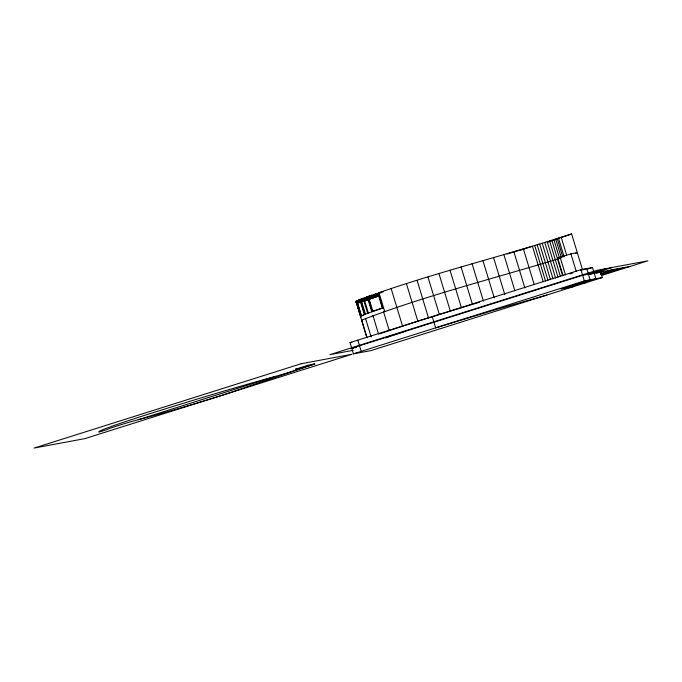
<?xml version="1.0" encoding="UTF-8"?>
<svg xmlns="http://www.w3.org/2000/svg" width="682" height="682" viewBox="0 0 682 682"><rect width="100%" height="100%" fill="white"/><g stroke="black" fill="none" stroke-linecap="round" stroke-linejoin="round"><path stroke-width="1.02" d="M357.104 303.32L357.206 302.748L356.456 302.893L356.464 303.524L364.691 300.924A17.945 0.622 -16.9 0 1 379.115 295.92M363.677 300.43L367.598 298.818L360.36 300.233L364.682 314.453L365.416 314.24L360.804 299.296L360.011 299.534L360.232 300.285L361.034 300.037M363.898 301.171L379.022 295.92M366.78 337.479L356.234 302.143L368.075 297.361M356.234 302.143L358.527 301.188L357.845 300.523L362.5 299.483M362.543 299.296L358.783 300.089L359.005 300.839L360.616 300.208L356.984 300.933L361.545 316.013M360.846 300.958L356.456 302.893L379.056 294.334M368.595 299.066L372.398 311.58L364.35 314.581L360.548 316.354L360.556 316.994L361.196 316.789L356.984 302.51L360.718 314.803M357.206 302.961L356.456 303.192L357.206 303.047L356.754 301.163L356.004 301.393L360.548 316.354L364.188 314.786M361.69 320.736L361.69 320.097C425.577 295.621 492.157 278.989 557.561 259.092M382.926 307.889L372.236 311.589L368.144 298.119L378.834 294.419L378.331 292.902C437.656 272.314 498.67 257.157 558.447 238.095L571.618 233.935L582.385 269.381M367.445 297.531L378.808 293.61L378.578 292.859M379.55 333.865L417.819 321.145L479.42 302.254M547.296 242.323L571.618 233.935M314.828 363.958L222.818 395.074A79.965 2.788 -16.9 0 1 138.25 419.72A17.945 0.622 -16.9 0 0 119.307 425.244A17.945 0.622 -16.9 0 0 107.441 429.447L99.222 432.047A77.032 2.685 -16.9 0 1 149.656 413.752A144.371 5.038 -16.9 0 1 275.664 376.328A19.505 0.682 -16.9 0 0 301.657 368.118L314.828 363.958L308.417 365.151L295.246 369.312L301.657 368.118M600.535 272.357L603.084 271.479M600.629 273.772L612.189 269.782M378.305 294.556L378.936 294.377M371.144 296.593L378.791 295.17L369.397 298.196L363.472 299.304M375.833 293.814L375.782 294.615L375.552 293.865L381.332 292.697M372.193 295.894L371.485 296.124L371.255 295.374L371.971 295.144L372.193 295.894L379.141 294.607M374.273 294.343L374.503 295.084L373.787 295.315L373.565 294.564L379.337 293.413M376.089 296.014L366.609 297.855L366.387 297.105L370.982 296.176M369.235 296.951L368.732 296.252L369.448 296.031L369.67 296.781L378.553 295.127M364.393 297.923L364.29 298.733L364.06 297.991L364.776 297.761L364.998 298.511L367.035 298.136M375.782 294.615L378.629 293.993M368.962 297.002L369.67 296.781M364.29 298.733L364.998 298.511M507.11 253.951L526.086 248.316M521.005 249.919L532.446 246.304L543.222 281.751M356.234 302.774L363.779 300.361L358.954 301.265M356.456 302.885L357.453 302.544M563.102 275.724L557.714 258.001L570.894 253.84L577.304 252.647L575.403 253.244M596.554 273.209L600.535 271.947L602.24 277.565L370.786 350.659L353.429 353.822L350.019 342.594L580.936 269.671L592.505 267.514L595.915 278.742L566.81 287.932M569.905 273.9L572.871 272.962M580.783 270.464L586.716 268.589L588.14 273.269M587.526 269.083L592.505 267.514M606.23 268.58L588.421 274.207L590.126 279.816L561.022 289.006L573.136 286.755M590.228 274.386L612.018 267.506M138.25 419.72L275.664 376.328M618.523 268.606L600.714 274.224L606.503 273.15M601.558 274.71L624.311 267.523M353.429 353.822L584.346 280.899L602.24 277.565M601.575 275.451L647.9 260.822L596.972 270.302L329.9 354.649L353.182 350.318M356.234 302.441L356.004 301.691L356.754 301.461M356.984 300.933L357.76 300.694L358.212 302.186M358.076 301.274L358.851 301.035M370.002 297.991L362.168 299.543L361.946 298.793L364.751 298.179M360.744 300.148L360.036 300.361L364.35 314.581M546.947 295.025L497.655 309.082L435.653 327.854L432.243 316.627M379.644 293.328L378.084 293.814L382.397 308.025L382.858 307.914L379.354 296.363M378.962 292.697L384.648 311.401L385.1 311.29M557.714 258.001L561.38 257.319M378.331 292.902L383.207 291.905M375.552 293.865L378.757 293.269M373.565 294.564L376.728 293.976M371.255 295.374L374.921 294.598M368.732 296.252L379.303 294.198M366.387 297.105L371.417 296.176M372.713 295.894L378.433 294.829M364.06 297.991L367.223 297.403M361.937 298.793L365.185 298.196M360.804 299.296L363.702 298.75M368.979 297.77L372.866 297.045M360.011 299.534L363.523 298.878M368.391 297.974L372.219 297.258L372.449 298.008M358.783 300.089L362.023 299.483M357.845 300.523L360.062 300.114M356.004 301.393L358.596 300.822M359.781 300.6L365.748 299.492M356.004 301.691L357.718 301.376M360.744 300.685L364.52 299.978L364.751 300.728M359.457 301.256L363.301 300.549M356.976 301.913L361.827 301.009M356.976 302.007L361.11 301.231M356.984 302.211L359.516 301.734M356.984 302.305L358.809 301.964M363.523 301.291L363.063 300.592M361.341 301.981L360.88 301.282M362.048 301.759L361.366 300.302M359.03 302.714L358.579 302.007M359.746 302.484L359.064 301.035M383.659 307.633L371.767 311.751L367.675 298.281M629.921 266.5L582.641 275.281L351.179 348.383L356.609 347.368M609.614 271.41L615.403 270.336M579.99 283.772L586.315 282.595M369.763 297.275L375.398 296.235L375.168 295.485M350.019 342.594L351.793 342.338M351.724 348.212L353.498 347.948M580.936 269.671L584.346 280.899M570.894 253.84L576.281 271.564M561.184 237.234L566.572 254.957M558.447 238.095L564.125 256.807M557.211 238.555L562.897 257.267M555.685 239.092L561.371 257.805M560.118 257.242L565.497 274.965M553.895 239.706L559.581 258.418M551.874 240.379L562.641 275.826M549.658 241.104L560.425 276.551M547.288 241.854L558.055 277.31M544.807 242.63L555.583 278.086M542.275 243.414L553.042 278.861M539.718 244.182L550.485 279.637M537.203 244.932L547.97 280.379M534.765 245.648L545.532 281.095M523.358 248.819L534.134 284.266M513.793 251.513L524.867 287.94M503.819 254.36L514.884 290.788M493.487 257.336L504.859 294.76M482.873 260.439L494.245 297.855M472.046 263.644L483.41 301.06M461.066 266.918L472.438 304.334M450.009 270.251L461.382 307.667M438.952 273.627L450.325 311.043M427.955 277.003L439.327 314.428M417.103 280.379L428.467 317.803M406.446 283.729L417.819 321.145M391.161 288.631L402.533 326.047M378.578 294.488L382.67 307.957M383.54 311.768L389.226 330.48M376.617 294.368L376.848 295.118M376.268 293.644L376.49 294.394M374.631 295.067L374.853 295.817M373.838 294.513L374.06 295.263M372.645 296.295L373.097 297.795M372.321 295.869L372.551 296.619M371.758 296.073L371.988 296.815M369.567 296.005L370.028 297.505M370.224 298.742L369.516 297.335L369.618 298.946M369.005 296.201L369.465 297.702M369.064 297.471L369.286 298.222M368.774 297.94L372.866 311.41M368.178 298.111L372.27 311.58M372.901 315.493L378.587 334.206M367.087 296.9L367.308 297.65M366.933 296.926L367.163 297.676M367.368 298.068L367.82 299.568M366.814 298.264L367.274 299.765M366.66 298.298L366.882 299.048M365.526 298.742L365.978 300.242M364.87 297.744L365.322 299.245M365.041 298.921L365.492 300.421M364.81 298.963L365.041 299.713M364.461 300.174L368.485 313.43M363.915 299.398L364.376 300.89M363.583 299.458L363.813 300.208M363.549 299.611L367.7 313.686M362.747 298.554L363.199 300.054M362.27 298.733L362.73 300.233M360.948 299.27L361.179 300.012M360.974 300.898L365.066 314.368M365.492 318.315L371.17 337.027M359.559 299.85L360.011 301.35M359.226 300.003L359.678 301.504M358.63 300.285L359.082 301.785M357.428 300.847L357.888 302.339M357.291 302.62L361.332 316.107M356.643 302.799L360.718 316.278M361.69 320.097L367.069 337.82M357.811 340.13L361.221 351.358M385.731 337.888A77.032 2.685 -16.9 0 1 390.931 336.09M391.792 335.8A77.032 2.685 -16.9 0 1 404.238 331.665M373.872 296.755A17.945 0.622 -16.9 0 1 378.024 295.442M301.163 363.728L34.1 448.065L85.028 438.586L352.1 354.239L301.163 363.728"/></g></svg>
